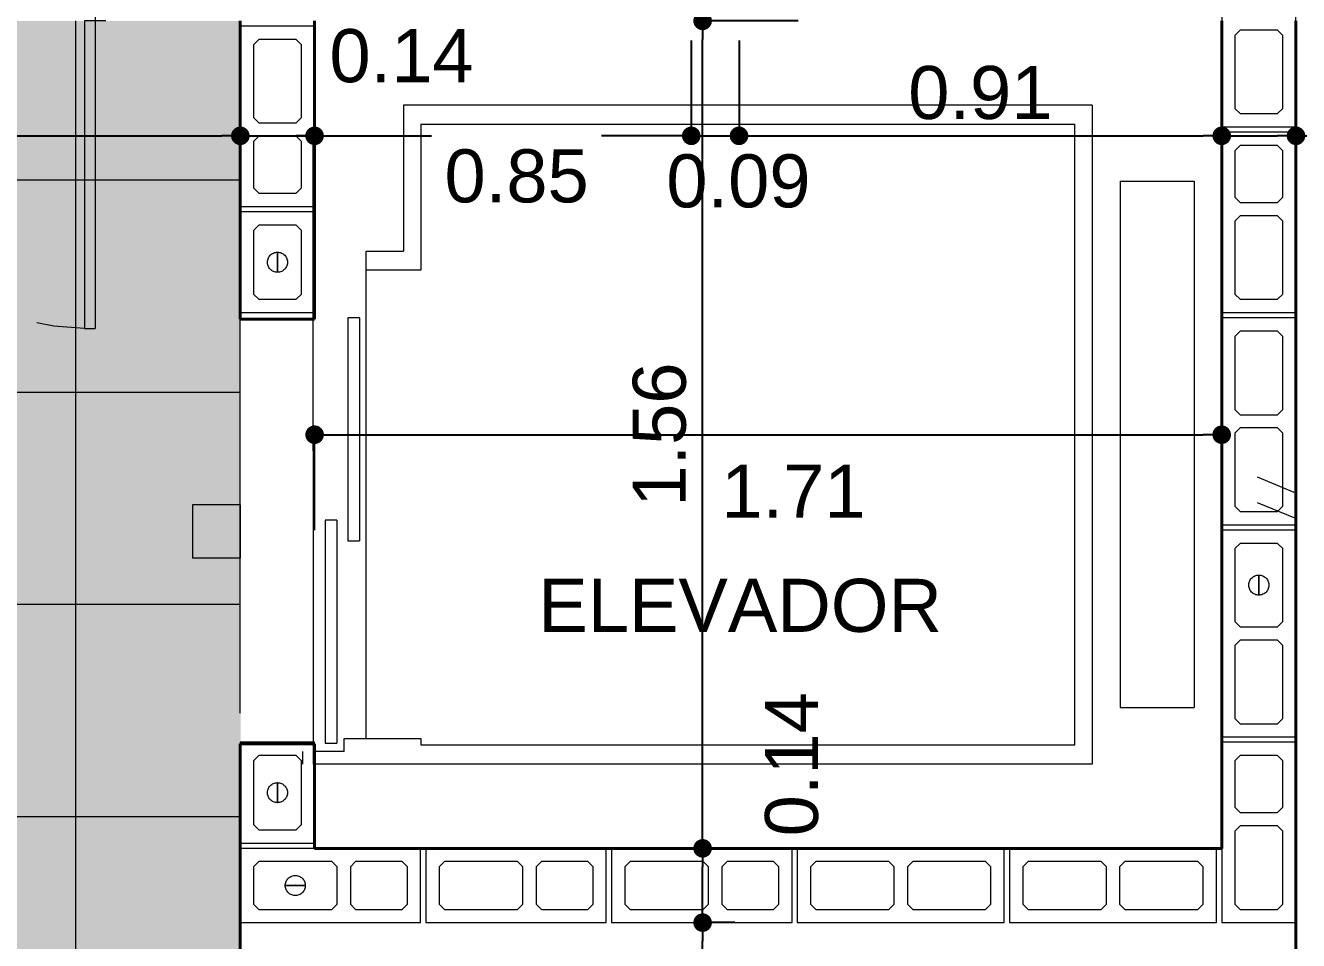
# Model space of a CAD drawing. Header units: millimetres. Extents: x 173 to 410, y -14 to 183.
# Drawn here: x 341.646 to 344.045, y -2.514 to -0.789 of the extents above; entities that cross this region are included whole.
import ezdxf

# ---------------------------------------------------------------- set-up
doc = ezdxf.new("R2010")
doc.units = ezdxf.units.MM
doc.linetypes.add('HIDDEN', pattern=[0.05, 0.025, -0.025])
doc.layers.get('0').update_dxf_attribs({"color": 4})
for name, color, linetype, lineweight in [('ARQ Alvenaria', 201, 'Continuous', 40), ('ARQ Anotações', 2, 'Continuous', 5), ('ARQ Caixilharia', 140, 'Continuous', 9), ('ARQ Equipamento', 4, 'Continuous', 18), ('ARQ Hachuras', 8, 'Continuous', 5), ('ARQ Projeções', 144, 'HIDDEN', 5), ('ARQ Visto', 152, 'Continuous', 13)]:
    doc.layers.add(name, color=color, linetype=linetype, lineweight=lineweight)
doc.layers.add('ARQ Forros', color=7, linetype='HIDDEN', lineweight=5, true_color=0xcacaca)
doc.layers.add('ARQ Pisos', color=9, linetype='Continuous', lineweight=5, true_color=0x808080)
doc.styles.get("Standard").update_dxf_attribs({"font": 'arial.ttf'})
doc.dimstyles.new('Executivo 1-50', dxfattribs={"dimtxt": 0.1, "dimasz": 0.035, "dimexe": 0, "dimexo": 0.0625, "dimgap": 0.03, "dimtad": 1, "dimzin": 0, "dimdsep": 46, "dimtxsty": 'Standard', "dimblk": 'DOT', "dimcen": 0.09, "dimclrd": 8, "dimclre": 8, "dimadec": 0, "dimazin": 0, "dimtfac": 1, "dimtix": 1, "dimtmove": 2, "dimatfit": 3, "dimldrblk": 'DOT', "dimfxl": 0.18, "dimfxlon": 1, "dimtolj": 1, "dimtzin": 0, "dimarcsym": 0})

# ---------------------------------------------------------------- blocks, each defined once
blk = doc.blocks.new('PSN_ProjElevador 1.60x2.1')
for p, q in [((44.4327, 9.3567), (44.4577, 9.3567)), ((43.244, 9.1411), (43.244, 9.3336)), ((44.4577, 9.3336), (43.2466, 9.3339)), ((44.4327, 9.2679), (44.4327, 9.3336)), ((44.4577, 7.6671), (44.4577, 9.3336)), ((43.9854, 9.2834), (43.9854, 9.3084)), ((43.9854, 9.3084), (44.4167, 9.3084)), ((44.4167, 9.3084), (44.4167, 9.2834)), ((43.9854, 9.2834), (44.4167, 9.2834)), ((43.5946, 9.2352), (43.5946, 9.2602)), ((43.5946, 9.2602), (44.026, 9.2602)), ((44.026, 9.2602), (44.026, 9.2352)), ((44.4077, 9.2679), (44.4077, 9.1041)), ((44.4327, 9.2679), (44.4077, 9.2679)), ((43.5946, 9.2352), (44.026, 9.2352)), ((44.4077, 9.2207), (43.4653, 9.2207)), ((43.4653, 9.2207), (43.4653, 9.1411)), ((43.5023, 9.1041), (43.5023, 9.2207)), ((43.1833, 9.1411), (43.4653, 9.1411)), ((43.1833, 7.6671), (43.1833, 9.1411)), ((43.2203, 9.1041), (43.5023, 9.1041)), ((43.2203, 9.1041), (43.2203, 7.7041)), ((44.4077, 9.1041), (44.4203, 9.1041)), ((44.4203, 9.1041), (44.4203, 7.7041)), ((44.4203, 7.7041), (43.2203, 7.7041)), ((43.1833, 7.6671), (44.4577, 7.6671)), ((43.3302, 7.6077), (43.3302, 7.4489)), ((43.3302, 7.6077), (44.3479, 7.6077)), ((44.3479, 7.6077), (44.3479, 7.4489)), ((43.3302, 7.4489), (44.3479, 7.4489))]:
    blk.add_line(p, q)
blk = doc.blocks.new('Empty Window_3')
at = {"layer": 'ARQ Visto', "lineweight": 13}
for p, q in [((-0.05, 0), (-0.05, 0.09)), ((-0.05, 0.09), (0.05, 0.09)), ((0.05, 0), (0.05, 0.09)), ((-0.05, 0), (0.05, 0))]:
    blk.add_line(p, q, dxfattribs=at)
blk = doc.blocks.new('Porta 02 folhas')
for p, q in [((-0.58, 0), (-0.58, 0.58)), ((-0.56, 0.58), (-0.58, 0.58)), ((-0.56, 0), (-0.56, 0.58)), ((0.56, 0.58), (0.58, 0.5804)), ((0.56, 0), (0.56, 0.58)), ((0.58, 0), (0.58, 0.58)), ((-0.6, 0), (-0.56, 0)), ((-0.58, -0.02), (-0.58, 0)), ((0.6, 0), (0.56, 0)), ((0.58, -0.02), (0.58, 0)), ((-0.6, -0.02), (-0.58, -0.02)), ((0.6, -0.02), (0.58, -0.02))]:
    blk.add_line(p, q)
at = {"layer": 'ARQ Projeções'}
for centre, radius, start, end in [((-0.58, 0), 0.58, 0, 88.0239), ((0.5806, -0.0003), 0.5806, 92.0357, 179.9744)]:
    blk.add_arc(centre, radius, start, end, dxfattribs=at)
blk = doc.blocks.new('_DOT')
at = {"color": 0, "linetype": 'ByBlock', "lineweight": -2}
blk.add_line((-0.5, 0), (-1, 0), dxfattribs=at)
at = {"color": 0, "linetype": 'ByBlock', "const_width": 0.5}
blk.add_lwpolyline([(-0.25, 0, 1), (0.25, 0, 1)], format="xyb", close=True, dxfattribs=at)
blk = doc.blocks.new('*D2117')
at = {"layer": 'ARQ Anotações', "color": 8, "lineweight": -2, "transparency": 16777216}
for p, q in [((342.983, -2.4804), (342.922, -2.4804)), ((342.922, -3.7054), (342.922, -2.5154)), ((343.102, -3.7404), (342.922, -3.7404))]:
    blk.add_line(p, q, dxfattribs=at)
at = {"layer": 'Defpoints', "color": 0, "transparency": 16777216}
for p in [(342.922, -2.4804), (343.0455, -2.4804), (345.2501, -3.7404)]:
    blk.add_point(p, dxfattribs=at)
at = {"layer": 'ARQ Anotações', "color": 8, "lineweight": -2, "transparency": 16777216, "xscale": 0.035, "yscale": 0.035, "zscale": 0.035}
for p, rotation in [((342.922, -2.4804), 90), ((342.922, -3.7404), 270)]:
    blk.add_blockref('_DOT', p, dxfattribs=dict(at, rotation=rotation))
at = {"layer": 'ARQ Anotações', "color": 0, "lineweight": 13, "transparency": 16777216, "insert": (342.841, -3.1104), "char_height": 0.1, "attachment_point": 5, "rotation": 90}
blk.add_mtext('\\A1;1.26', dxfattribs=at)
blk = doc.blocks.new('*D2118')
at = {"layer": 'ARQ Anotações', "color": 8, "lineweight": -2, "transparency": 16777216}
for p, q in [((342.983, -2.3404), (342.922, -2.3404)), ((342.922, -2.4454), (342.922, -2.3754)), ((342.983, -2.4804), (342.922, -2.4804))]:
    blk.add_line(p, q, dxfattribs=at)
at = {"layer": 'Defpoints', "color": 0, "transparency": 16777216}
for p in [(342.922, -2.3404), (343.0455, -2.3404), (343.0455, -2.4804)]:
    blk.add_point(p, dxfattribs=at)
at = {"layer": 'ARQ Anotações', "color": 8, "lineweight": -2, "transparency": 16777216, "xscale": 0.035, "yscale": 0.035, "zscale": 0.035}
for p, rotation in [((342.922, -2.3404), 90), ((342.922, -2.4804), 270)]:
    blk.add_blockref('_DOT', p, dxfattribs=dict(at, rotation=rotation))
at = {"layer": 'ARQ Anotações', "color": 0, "lineweight": 13, "transparency": 16777216, "insert": (343.0902, -2.1819), "char_height": 0.1, "attachment_point": 5, "rotation": 90}
blk.add_mtext('\\A1;0.14', dxfattribs=at)
blk = doc.blocks.new('*D2119')
at = {"layer": 'ARQ Anotações', "color": 8, "lineweight": -2, "transparency": 16777216}
for p, q in [((343.102, -0.7804), (342.922, -0.7804)), ((342.922, -2.3054), (342.922, -0.8154)), ((342.983, -2.3404), (342.922, -2.3404))]:
    blk.add_line(p, q, dxfattribs=at)
at = {"layer": 'Defpoints', "color": 0, "transparency": 16777216}
for p in [(342.922, -0.7804), (346.2505, -0.7804), (343.0455, -2.3404)]:
    blk.add_point(p, dxfattribs=at)
at = {"layer": 'ARQ Anotações', "color": 8, "lineweight": -2, "transparency": 16777216, "xscale": 0.035, "yscale": 0.035, "zscale": 0.035}
for p, rotation in [((342.922, -0.7804), 90), ((342.922, -2.3404), 270)]:
    blk.add_blockref('_DOT', p, dxfattribs=dict(at, rotation=rotation))
at = {"layer": 'ARQ Anotações', "color": 0, "lineweight": 13, "transparency": 16777216, "insert": (342.841, -1.5604), "char_height": 0.1, "attachment_point": 5, "rotation": 90}
blk.add_mtext('\\A1;1.56', dxfattribs=at)
blk = doc.blocks.new('*D2129')
at = {"layer": 'ARQ Anotações', "color": 8, "lineweight": -2, "transparency": 16777216}
for p, q in [((340.5406, -1.1772), (340.5406, -0.9972)), ((340.5756, -0.9972), (342.0156, -0.9972)), ((342.0506, -1.1772), (342.0506, -0.9972))]:
    blk.add_line(p, q, dxfattribs=at)
at = {"layer": 'Defpoints', "color": 0, "transparency": 16777216}
for p in [(342.0506, -0.9972), (340.5406, -1.9304), (342.0506, -2.1431)]:
    blk.add_point(p, dxfattribs=at)
at = {"layer": 'ARQ Anotações', "color": 8, "lineweight": -2, "transparency": 16777216, "xscale": 0.035, "yscale": 0.035, "zscale": 0.035, "rotation": 180}
blk.add_blockref('_DOT', (340.5406, -0.9972), dxfattribs=at)
at = {"layer": 'ARQ Anotações', "color": 8, "lineweight": -2, "transparency": 16777216, "xscale": 0.035, "yscale": 0.035, "zscale": 0.035}
blk.add_blockref('_DOT', (342.0506, -0.9972), dxfattribs=at)
at = {"layer": 'ARQ Anotações', "color": 0, "transparency": 16777216, "insert": (341.2956, -0.9162), "char_height": 0.1, "attachment_point": 5}
blk.add_mtext('\\A1;1.51', dxfattribs=at)
blk = doc.blocks.new('*D2130')
at = {"layer": 'ARQ Anotações', "color": 8, "lineweight": -2, "transparency": 16777216}
for p, q in [((342.0506, -1.1772), (342.0506, -0.9972)), ((342.0856, -0.9972), (342.1556, -0.9972)), ((342.1906, -1.1772), (342.1906, -0.9972))]:
    blk.add_line(p, q, dxfattribs=at)
at = {"layer": 'Defpoints', "color": 0, "transparency": 16777216}
for p in [(342.1906, -0.9972), (342.0506, -2.1431), (342.1906, -2.3404)]:
    blk.add_point(p, dxfattribs=at)
at = {"layer": 'ARQ Anotações', "color": 8, "lineweight": -2, "transparency": 16777216, "xscale": 0.035, "yscale": 0.035, "zscale": 0.035, "rotation": 180}
blk.add_blockref('_DOT', (342.0506, -0.9972), dxfattribs=at)
at = {"layer": 'ARQ Anotações', "color": 8, "lineweight": -2, "transparency": 16777216, "xscale": 0.035, "yscale": 0.035, "zscale": 0.035}
blk.add_blockref('_DOT', (342.1906, -0.9972), dxfattribs=at)
at = {"layer": 'ARQ Anotações', "color": 0, "transparency": 16777216, "insert": (342.3545, -0.8468), "char_height": 0.1, "attachment_point": 5}
blk.add_mtext('\\A1;0.14', dxfattribs=at)
blk = doc.blocks.new('*D2131')
at = {"layer": 'ARQ Anotações', "color": 8, "lineweight": -2, "transparency": 16777216}
for p, q in [((342.1906, -1.7406), (342.1906, -1.5606)), ((342.2256, -1.5606), (343.8655, -1.5606)), ((343.9005, -1.7406), (343.9005, -1.5606))]:
    blk.add_line(p, q, dxfattribs=at)
at = {"layer": 'Defpoints', "color": 0, "transparency": 16777216}
for p in [(343.9005, -1.5606), (342.1906, -2.9038), (343.9005, -2.9038)]:
    blk.add_point(p, dxfattribs=at)
at = {"layer": 'ARQ Anotações', "color": 8, "lineweight": -2, "transparency": 16777216, "xscale": 0.035, "yscale": 0.035, "zscale": 0.035, "rotation": 180}
blk.add_blockref('_DOT', (342.1906, -1.5606), dxfattribs=at)
at = {"layer": 'ARQ Anotações', "color": 8, "lineweight": -2, "transparency": 16777216, "xscale": 0.035, "yscale": 0.035, "zscale": 0.035}
blk.add_blockref('_DOT', (343.9005, -1.5606), dxfattribs=at)
at = {"layer": 'ARQ Anotações', "color": 0, "transparency": 16777216, "insert": (343.0932, -1.6672), "char_height": 0.1, "attachment_point": 5}
blk.add_mtext('\\A1;1.71', dxfattribs=at)
blk = doc.blocks.new('*D2132')
at = {"layer": 'ARQ Anotações', "color": 8, "lineweight": -2, "transparency": 16777216}
for p, q in [((343.9005, -1.1772), (343.9005, -0.9972)), ((343.9355, -0.9972), (344.0055, -0.9972)), ((344.0405, -1.1772), (344.0405, -0.9972))]:
    blk.add_line(p, q, dxfattribs=at)
at = {"layer": 'Defpoints', "color": 0, "transparency": 16777216}
for p in [(344.0405, -0.9972), (343.9005, -2.3404), (344.0405, -2.4804)]:
    blk.add_point(p, dxfattribs=at)
at = {"layer": 'ARQ Anotações', "color": 8, "lineweight": -2, "transparency": 16777216, "xscale": 0.035, "yscale": 0.035, "zscale": 0.035, "rotation": 180}
blk.add_blockref('_DOT', (343.9005, -0.9972), dxfattribs=at)
at = {"layer": 'ARQ Anotações', "color": 8, "lineweight": -2, "transparency": 16777216, "xscale": 0.035, "yscale": 0.035, "zscale": 0.035}
blk.add_blockref('_DOT', (344.0405, -0.9972), dxfattribs=at)
at = {"layer": 'ARQ Anotações', "color": 0, "transparency": 16777216, "insert": (344.2184, -1.0665), "char_height": 0.1, "attachment_point": 5}
blk.add_mtext('\\A1;0.14', dxfattribs=at)
blk = doc.blocks.new('*D2133')
at = {"layer": 'ARQ Anotações', "color": 8, "lineweight": -2, "transparency": 16777216}
for p, q in [((344.0405, -1.1772), (344.0405, -0.9972)), ((344.0755, -0.9972), (345.2155, -0.9972)), ((345.2505, -1.1772), (345.2505, -0.9972))]:
    blk.add_line(p, q, dxfattribs=at)
at = {"layer": 'Defpoints', "color": 0, "transparency": 16777216}
for p in [(345.2505, -0.9972), (345.2505, -1.9905), (344.0405, -2.4804)]:
    blk.add_point(p, dxfattribs=at)
at = {"layer": 'ARQ Anotações', "color": 8, "lineweight": -2, "transparency": 16777216, "xscale": 0.035, "yscale": 0.035, "zscale": 0.035, "rotation": 180}
blk.add_blockref('_DOT', (344.0405, -0.9972), dxfattribs=at)
at = {"layer": 'ARQ Anotações', "color": 8, "lineweight": -2, "transparency": 16777216, "xscale": 0.035, "yscale": 0.035, "zscale": 0.035}
blk.add_blockref('_DOT', (345.2505, -0.9972), dxfattribs=at)
at = {"layer": 'ARQ Anotações', "color": 0, "transparency": 16777216, "insert": (344.6455, -0.917), "char_height": 0.1, "attachment_point": 5}
blk.add_mtext('\\A1;1.21', dxfattribs=at)
blk = doc.blocks.new('*D2275')
at = {"layer": 'ARQ Anotações', "color": 8, "lineweight": -2, "transparency": 16777216}
for p, q in [((342.9006, -0.8172), (342.9006, -0.9972)), ((342.0506, -1.1772), (342.0506, -0.9972)), ((342.0856, -0.9972), (342.4111, -0.9972)), ((342.8656, -0.9972), (342.7316, -0.9972))]:
    blk.add_line(p, q, dxfattribs=at)
at = {"layer": 'Defpoints', "color": 0, "transparency": 16777216}
for p in [(342.9006, -0.6404), (342.9006, -0.9972), (342.0506, -2.1431)]:
    blk.add_point(p, dxfattribs=at)
at = {"layer": 'ARQ Anotações', "color": 8, "lineweight": -2, "transparency": 16777216, "xscale": 0.035, "yscale": 0.035, "zscale": 0.035, "rotation": 180}
blk.add_blockref('_DOT', (342.0506, -0.9972), dxfattribs=at)
at = {"layer": 'ARQ Anotações', "color": 8, "lineweight": -2, "transparency": 16777216, "xscale": 0.035, "yscale": 0.035, "zscale": 0.035}
blk.add_blockref('_DOT', (342.9006, -0.9972), dxfattribs=at)
at = {"layer": 'ARQ Anotações', "color": 0, "transparency": 16777216, "insert": (342.5714, -1.0734), "char_height": 0.1, "attachment_point": 5}
blk.add_mtext('\\A1;0.85', dxfattribs=at)
blk = doc.blocks.new('*D2276')
at = {"layer": 'ARQ Anotações', "color": 8, "lineweight": -2, "transparency": 16777216}
for p, q in [((342.9006, -0.8172), (342.9006, -0.9972)), ((342.9906, -0.8172), (342.9906, -0.9972)), ((342.8656, -0.9972), (342.8306, -0.9972)), ((342.9006, -0.9972), (342.9906, -0.9972)), ((343.0256, -0.9972), (343.0606, -0.9972))]:
    blk.add_line(p, q, dxfattribs=at)
at = {"layer": 'Defpoints', "color": 0, "transparency": 16777216}
for p in [(342.9006, -0.6404), (342.9906, -0.6404), (342.9906, -0.9972)]:
    blk.add_point(p, dxfattribs=at)
at = {"layer": 'ARQ Anotações', "color": 8, "lineweight": -2, "transparency": 16777216, "xscale": 0.035, "yscale": 0.035, "zscale": 0.035}
blk.add_blockref('_DOT', (342.9006, -0.9972), dxfattribs=at)
at = {"layer": 'ARQ Anotações', "color": 8, "lineweight": -2, "transparency": 16777216, "xscale": 0.035, "yscale": 0.035, "zscale": 0.035, "rotation": 180}
blk.add_blockref('_DOT', (342.9906, -0.9972), dxfattribs=at)
at = {"layer": 'ARQ Anotações', "color": 0, "transparency": 16777216, "insert": (342.9895, -1.0828), "char_height": 0.1, "attachment_point": 5}
blk.add_mtext('\\A1;0.09', dxfattribs=at)
blk = doc.blocks.new('*D2277')
at = {"layer": 'ARQ Anotações', "color": 8, "lineweight": -2, "transparency": 16777216}
for p, q in [((342.9906, -0.8172), (342.9906, -0.9972)), ((343.9005, -0.8429), (343.9005, -0.9972)), ((343.0256, -0.9972), (343.8655, -0.9972))]:
    blk.add_line(p, q, dxfattribs=at)
at = {"layer": 'Defpoints', "color": 0, "transparency": 16777216}
for p in [(342.9906, -0.6404), (343.9005, -0.7804), (343.9005, -0.9972)]:
    blk.add_point(p, dxfattribs=at)
at = {"layer": 'ARQ Anotações', "color": 8, "lineweight": -2, "transparency": 16777216, "xscale": 0.035, "yscale": 0.035, "zscale": 0.035, "rotation": 180}
blk.add_blockref('_DOT', (342.9906, -0.9972), dxfattribs=at)
at = {"layer": 'ARQ Anotações', "color": 8, "lineweight": -2, "transparency": 16777216, "xscale": 0.035, "yscale": 0.035, "zscale": 0.035}
blk.add_blockref('_DOT', (343.9005, -0.9972), dxfattribs=at)
at = {"layer": 'ARQ Anotações', "color": 0, "transparency": 16777216, "insert": (343.4455, -0.9162), "char_height": 0.1, "attachment_point": 5}
blk.add_mtext('\\A1;0.91', dxfattribs=at)

msp = doc.modelspace()

# ---------------------------------------------------------------- hatches: boundary and pattern name
at = {"layer": 'ARQ Forros'}
h = msp.add_hatch(color=256, dxfattribs=at)
h.dxf.hatch_style = 1
h.paths.add_polyline_path([(340.5406, -7.1755), (340.5407, -7.1755), (340.5407, -5.2205), (341.5012, -5.2205), (341.5012, -5.0904), (341.8905, -5.0904), (341.8906, -5.0904), (343.3023, -5.0905), (343.3127, -5.0905), (350.4502, -5.0905), (350.4505, -0.7805), (348.9409, -0.7805), (348.9405, -3.8805), (342.051, -3.8805), (342.051, -0.7805), (340.5406, -0.7804)])
at = {"layer": 'ARQ Pisos'}
h = msp.add_hatch(dxfattribs=at)
h.set_pattern_fill('NET', color=256, scale=3.2)
h.set_pattern_definition([(0, (348.94046, -3.88043), (0, 0.4), []), (90, (348.94046, -3.88043), (-0.4, 2e-17), [])])
h.paths.add_polyline_path([(341.8902, -5.0904), (343.3031, -5.0904), (350.4501, -5.0904), (350.4501, -0.7804), (348.9405, -0.7804), (348.9405, -3.8804), (342.0502, -3.8804), (342.0506, -0.7804), (340.5402, -0.7804), (340.5402, -5.2304), (341.7508, -5.2304), (341.7508, -5.2304), (341.5008, -5.2304), (341.5008, -5.0904), (341.8902, -5.0904)])

# ---------------------------------------------------------------- linework, layer by layer
at = {"layer": 'ARQ Alvenaria'}
for p, q in [((342.0506, -0.7804), (342.0506, -1.3431)), ((342.1906, -1.3431), (342.1906, -0.7804)), ((343.9005, -0.7804), (343.9005, -2.3404)), ((344.0405, -2.5304), (344.0405, -0.7804)), ((342.0506, -1.3431), (342.1906, -1.3431)), ((342.0506, -2.1431), (342.0506, -2.5804)), ((342.0506, -2.1431), (342.1906, -2.1431)), ((342.1906, -2.3404), (342.1906, -2.1431)), ((343.9005, -2.3404), (342.1906, -2.3404))]:
    msp.add_line(p, q, dxfattribs=at)
at = {"layer": 'ARQ Hachuras', "flags": 128}
for points in [[(343.9005, -0.6404), (343.9005, -0.9804), (344.0405, -0.9804), (344.0405, -0.6404)], [(342.1906, -1.1304), (342.1906, -0.7904), (342.0506, -0.7904), (342.0506, -1.1304)], [(342.1556, -0.9729), (342.1656, -0.9629), (342.1656, -0.8254), (342.1556, -0.8154), (342.0856, -0.8154), (342.0756, -0.8254), (342.0756, -0.9629), (342.0856, -0.9729)], [(343.9355, -0.7979), (343.9255, -0.8079), (343.9255, -0.9454), (343.9355, -0.9554), (344.0055, -0.9554), (344.0155, -0.9454), (344.0155, -0.8079), (344.0055, -0.7979)], [(342.1556, -1.1054), (342.1656, -1.0954), (342.1656, -1.0079), (342.1556, -0.9979), (342.0856, -0.9979), (342.0756, -1.0079), (342.0756, -1.0954), (342.0856, -1.1054)], [(343.9005, -0.9904), (343.9005, -1.3304), (344.0405, -1.3304), (344.0405, -0.9904)], [(343.9355, -1.0154), (343.9255, -1.0254), (343.9255, -1.1129), (343.9355, -1.1229), (344.0055, -1.1229), (344.0155, -1.1129), (344.0155, -1.0254), (344.0055, -1.0154)], [(342.1906, -1.3304), (342.1906, -1.1404), (342.0506, -1.1404), (342.0506, -1.3304)], [(343.9355, -1.1479), (343.9255, -1.1579), (343.9255, -1.2954), (343.9355, -1.3054), (344.0055, -1.3054), (344.0155, -1.2954), (344.0155, -1.1579), (344.0055, -1.1479)], [(342.1556, -1.3054), (342.1656, -1.2954), (342.1656, -1.1754), (342.1556, -1.1654), (342.0856, -1.1654), (342.0756, -1.1754), (342.0756, -1.2954), (342.0856, -1.3054)], [(342.1206, -1.2357), (342.1206, -1.2357), (342.1206, -1.2357), (342.1207, -1.2357), (342.1207, -1.2357), (342.1207, -1.2357), (342.1208, -1.2357), (342.1208, -1.2357), (342.1208, -1.2356), (342.1208, -1.2356), (342.1208, -1.2356), (342.1209, -1.2356), (342.1209, -1.2355), (342.1209, -1.2355), (342.1209, -1.2355), (342.1209, -1.2354), (342.1209, -1.2354), (342.1209, -1.2354), (342.1209, -1.2354), (342.1209, -1.2353), (342.1209, -1.2353), (342.1208, -1.2353), (342.1208, -1.2352), (342.1208, -1.2352), (342.1208, -1.2352), (342.1208, -1.2352), (342.1207, -1.2352), (342.1207, -1.2352), (342.1207, -1.2351), (342.1206, -1.2351), (342.1206, -1.2351), (342.1206, -1.2351), (342.1206, -1.2543), (342.1187, -1.2542), (342.1168, -1.2539), (342.1149, -1.2535), (342.1131, -1.2528), (342.1114, -1.252), (342.1098, -1.2509), (342.1083, -1.2498), (342.1069, -1.2484), (342.1056, -1.247), (342.1045, -1.2454), (342.1036, -1.2438), (342.1029, -1.242), (342.1023, -1.2402), (342.1019, -1.2383), (342.1017, -1.2364), (342.1017, -1.2345), (342.1019, -1.2326), (342.1023, -1.2307), (342.1029, -1.2289), (342.1036, -1.2271), (342.1045, -1.2254), (342.1056, -1.2239), (342.1069, -1.2224), (342.1083, -1.2211), (342.1098, -1.2199), (342.1114, -1.2189), (342.1131, -1.2181), (342.1149, -1.2174), (342.1168, -1.2169), (342.1187, -1.2166), (342.1206, -1.2165)], [(342.1206, -1.2351), (342.1206, -1.2351), (342.1205, -1.2351), (342.1205, -1.2351), (342.1205, -1.2352), (342.1204, -1.2352), (342.1204, -1.2352), (342.1204, -1.2352), (342.1204, -1.2352), (342.1203, -1.2352), (342.1203, -1.2353), (342.1203, -1.2353), (342.1203, -1.2353), (342.1203, -1.2354), (342.1203, -1.2354), (342.1203, -1.2354), (342.1203, -1.2354), (342.1203, -1.2355), (342.1203, -1.2355), (342.1203, -1.2355), (342.1203, -1.2356), (342.1203, -1.2356), (342.1203, -1.2356), (342.1204, -1.2356), (342.1204, -1.2357), (342.1204, -1.2357), (342.1204, -1.2357), (342.1205, -1.2357), (342.1205, -1.2357), (342.1205, -1.2357), (342.1206, -1.2357), (342.1206, -1.2357), (342.1206, -1.2165), (342.1225, -1.2166), (342.1244, -1.2169), (342.1262, -1.2174), (342.128, -1.2181), (342.1298, -1.2189), (342.1314, -1.2199), (342.1329, -1.2211), (342.1343, -1.2224), (342.1355, -1.2239), (342.1366, -1.2254), (342.1376, -1.2271), (342.1383, -1.2289), (342.1389, -1.2307), (342.1393, -1.2326), (342.1395, -1.2345), (342.1395, -1.2364), (342.1393, -1.2383), (342.1389, -1.2402), (342.1383, -1.242), (342.1376, -1.2438), (342.1366, -1.2454), (342.1355, -1.247), (342.1343, -1.2484), (342.1329, -1.2498), (342.1314, -1.2509), (342.1298, -1.252), (342.128, -1.2528), (342.1262, -1.2535), (342.1244, -1.2539), (342.1225, -1.2542), (342.1206, -1.2543)], [(343.9005, -1.3404), (343.9005, -1.7304), (344.0405, -1.7304), (344.0405, -1.3404)], [(343.9355, -1.3654), (343.9255, -1.3754), (343.9255, -1.5129), (343.9355, -1.5229), (344.0055, -1.5229), (344.0155, -1.5129), (344.0155, -1.3754), (344.0055, -1.3654)], [(343.9355, -1.5479), (343.9255, -1.5579), (343.9255, -1.6954), (343.9355, -1.7054), (344.0055, -1.7054), (344.0155, -1.6954), (344.0155, -1.5579), (344.0055, -1.5479)], [(343.9005, -1.7404), (343.9005, -2.1304), (344.0405, -2.1304), (344.0405, -1.7404)], [(343.9355, -1.7654), (343.9255, -1.7754), (343.9255, -1.9129), (343.9355, -1.9229), (344.0055, -1.9229), (344.0155, -1.9129), (344.0155, -1.7754), (344.0055, -1.7654)], [(343.9705, -1.8445), (343.9705, -1.8445), (343.9705, -1.8445), (343.9706, -1.8445), (343.9706, -1.8444), (343.9706, -1.8444), (343.9706, -1.8444), (343.9707, -1.8444), (343.9707, -1.8444), (343.9707, -1.8444), (343.9707, -1.8443), (343.9707, -1.8443), (343.9707, -1.8443), (343.9708, -1.8442), (343.9708, -1.8442), (343.9708, -1.8442), (343.9708, -1.8442), (343.9708, -1.8441), (343.9708, -1.8441), (343.9707, -1.8441), (343.9707, -1.844), (343.9707, -1.844), (343.9707, -1.844), (343.9707, -1.844), (343.9707, -1.8439), (343.9706, -1.8439), (343.9706, -1.8439), (343.9706, -1.8439), (343.9706, -1.8439), (343.9705, -1.8439), (343.9705, -1.8439), (343.9705, -1.8439), (343.9705, -1.8631), (343.9686, -1.863), (343.9667, -1.8627), (343.9648, -1.8622), (343.963, -1.8615), (343.9613, -1.8607), (343.9597, -1.8597), (343.9582, -1.8585), (343.9568, -1.8572), (343.9555, -1.8557), (343.9544, -1.8542), (343.9535, -1.8525), (343.9527, -1.8507), (343.9522, -1.8489), (343.9518, -1.847), (343.9516, -1.8451), (343.9516, -1.8432), (343.9518, -1.8413), (343.9522, -1.8394), (343.9527, -1.8376), (343.9535, -1.8358), (343.9544, -1.8342), (343.9555, -1.8326), (343.9568, -1.8311), (343.9582, -1.8298), (343.9597, -1.8287), (343.9613, -1.8276), (343.963, -1.8268), (343.9648, -1.8261), (343.9667, -1.8257), (343.9686, -1.8254), (343.9705, -1.8253)], [(343.9705, -1.8439), (343.9704, -1.8439), (343.9704, -1.8439), (343.9704, -1.8439), (343.9703, -1.8439), (343.9703, -1.8439), (343.9703, -1.8439), (343.9703, -1.8439), (343.9702, -1.844), (343.9702, -1.844), (343.9702, -1.844), (343.9702, -1.844), (343.9702, -1.8441), (343.9702, -1.8441), (343.9702, -1.8441), (343.9702, -1.8442), (343.9702, -1.8442), (343.9702, -1.8442), (343.9702, -1.8442), (343.9702, -1.8443), (343.9702, -1.8443), (343.9702, -1.8443), (343.9702, -1.8444), (343.9702, -1.8444), (343.9703, -1.8444), (343.9703, -1.8444), (343.9703, -1.8444), (343.9703, -1.8444), (343.9704, -1.8445), (343.9704, -1.8445), (343.9704, -1.8445), (343.9705, -1.8445), (343.9705, -1.8253), (343.9724, -1.8254), (343.9743, -1.8257), (343.9761, -1.8261), (343.9779, -1.8268), (343.9796, -1.8276), (343.9813, -1.8287), (343.9828, -1.8298), (343.9842, -1.8311), (343.9854, -1.8326), (343.9865, -1.8342), (343.9874, -1.8358), (343.9882, -1.8376), (343.9888, -1.8394), (343.9891, -1.8413), (343.9893, -1.8432), (343.9893, -1.8451), (343.9891, -1.847), (343.9888, -1.8489), (343.9882, -1.8507), (343.9874, -1.8525), (343.9865, -1.8542), (343.9854, -1.8557), (343.9842, -1.8572), (343.9828, -1.8585), (343.9813, -1.8597), (343.9796, -1.8607), (343.9779, -1.8615), (343.9761, -1.8622), (343.9743, -1.8627), (343.9724, -1.863), (343.9705, -1.8631)], [(343.9355, -1.9479), (343.9255, -1.9579), (343.9255, -2.0954), (343.9355, -2.1054), (344.0055, -2.1054), (344.0155, -2.0954), (344.0155, -1.9579), (344.0055, -1.9479)], [(342.0506, -2.1404), (342.0506, -2.3304), (342.1906, -2.3304), (342.1906, -2.1404)], [(343.9005, -2.1404), (343.9005, -2.4804), (344.0405, -2.4804), (344.0405, -2.1404)], [(342.0856, -2.1654), (342.0756, -2.1754), (342.0756, -2.2954), (342.0856, -2.3054), (342.1556, -2.3054), (342.1656, -2.2954), (342.1656, -2.1754), (342.1556, -2.1654)], [(343.9355, -2.1654), (343.9255, -2.1754), (343.9255, -2.2629), (343.9355, -2.2729), (344.0055, -2.2729), (344.0155, -2.2629), (344.0155, -2.1754), (344.0055, -2.1654)], [(342.1206, -2.2357), (342.1206, -2.2357), (342.1206, -2.2357), (342.1207, -2.2357), (342.1207, -2.2357), (342.1207, -2.2357), (342.1208, -2.2357), (342.1208, -2.2357), (342.1208, -2.2356), (342.1208, -2.2356), (342.1208, -2.2356), (342.1209, -2.2356), (342.1209, -2.2355), (342.1209, -2.2355), (342.1209, -2.2355), (342.1209, -2.2354), (342.1209, -2.2354), (342.1209, -2.2354), (342.1209, -2.2354), (342.1209, -2.2353), (342.1209, -2.2353), (342.1208, -2.2353), (342.1208, -2.2352), (342.1208, -2.2352), (342.1208, -2.2352), (342.1208, -2.2352), (342.1207, -2.2352), (342.1207, -2.2352), (342.1207, -2.2351), (342.1206, -2.2351), (342.1206, -2.2351), (342.1206, -2.2351), (342.1206, -2.2543), (342.1187, -2.2542), (342.1168, -2.2539), (342.1149, -2.2535), (342.1131, -2.2528), (342.1114, -2.252), (342.1098, -2.2509), (342.1083, -2.2498), (342.1069, -2.2484), (342.1056, -2.247), (342.1045, -2.2454), (342.1036, -2.2438), (342.1029, -2.242), (342.1023, -2.2402), (342.1019, -2.2383), (342.1017, -2.2364), (342.1017, -2.2345), (342.1019, -2.2326), (342.1023, -2.2307), (342.1029, -2.2289), (342.1036, -2.2271), (342.1045, -2.2254), (342.1056, -2.2239), (342.1069, -2.2224), (342.1083, -2.2211), (342.1098, -2.2199), (342.1114, -2.2189), (342.1131, -2.2181), (342.1149, -2.2174), (342.1168, -2.2169), (342.1187, -2.2166), (342.1206, -2.2165)], [(342.1206, -2.2351), (342.1206, -2.2351), (342.1205, -2.2351), (342.1205, -2.2351), (342.1205, -2.2352), (342.1204, -2.2352), (342.1204, -2.2352), (342.1204, -2.2352), (342.1204, -2.2352), (342.1203, -2.2352), (342.1203, -2.2353), (342.1203, -2.2353), (342.1203, -2.2353), (342.1203, -2.2354), (342.1203, -2.2354), (342.1203, -2.2354), (342.1203, -2.2354), (342.1203, -2.2355), (342.1203, -2.2355), (342.1203, -2.2355), (342.1203, -2.2356), (342.1203, -2.2356), (342.1203, -2.2356), (342.1204, -2.2356), (342.1204, -2.2357), (342.1204, -2.2357), (342.1204, -2.2357), (342.1205, -2.2357), (342.1205, -2.2357), (342.1205, -2.2357), (342.1206, -2.2357), (342.1206, -2.2357), (342.1206, -2.2165), (342.1225, -2.2166), (342.1244, -2.2169), (342.1262, -2.2174), (342.128, -2.2181), (342.1298, -2.2189), (342.1314, -2.2199), (342.1329, -2.2211), (342.1343, -2.2224), (342.1355, -2.2239), (342.1366, -2.2254), (342.1376, -2.2271), (342.1383, -2.2289), (342.1389, -2.2307), (342.1393, -2.2326), (342.1395, -2.2345), (342.1395, -2.2364), (342.1393, -2.2383), (342.1389, -2.2402), (342.1383, -2.242), (342.1376, -2.2438), (342.1366, -2.2454), (342.1355, -2.247), (342.1343, -2.2484), (342.1329, -2.2498), (342.1314, -2.2509), (342.1298, -2.252), (342.128, -2.2528), (342.1262, -2.2535), (342.1244, -2.2539), (342.1225, -2.2542), (342.1206, -2.2543)], [(343.9355, -2.2979), (343.9255, -2.3079), (343.9255, -2.4454), (343.9355, -2.4554), (344.0055, -2.4554), (344.0155, -2.4454), (344.0155, -2.3079), (344.0055, -2.2979)], [(342.3905, -2.3404), (342.0505, -2.3404), (342.0505, -2.4804), (342.3905, -2.4804)], [(342.7405, -2.3404), (342.4005, -2.3404), (342.4005, -2.4804), (342.7405, -2.4804)], [(343.0905, -2.3404), (342.7505, -2.3404), (342.7505, -2.4804), (343.0905, -2.4804)], [(343.4905, -2.3404), (343.1005, -2.3404), (343.1005, -2.4804), (343.4905, -2.4804)], [(343.8905, -2.3404), (343.5005, -2.3404), (343.5005, -2.4804), (343.8905, -2.4804)], [(342.233, -2.3754), (342.223, -2.3654), (342.0855, -2.3654), (342.0755, -2.3754), (342.0755, -2.4454), (342.0855, -2.4554), (342.223, -2.4554), (342.233, -2.4454)], [(342.3655, -2.3754), (342.3555, -2.3654), (342.268, -2.3654), (342.258, -2.3754), (342.258, -2.4454), (342.268, -2.4554), (342.3555, -2.4554), (342.3655, -2.4454)], [(342.583, -2.3754), (342.573, -2.3654), (342.4355, -2.3654), (342.4255, -2.3754), (342.4255, -2.4454), (342.4355, -2.4554), (342.573, -2.4554), (342.583, -2.4454)], [(342.7155, -2.3754), (342.7055, -2.3654), (342.618, -2.3654), (342.608, -2.3754), (342.608, -2.4454), (342.618, -2.4554), (342.7055, -2.4554), (342.7155, -2.4454)], [(342.933, -2.3754), (342.923, -2.3654), (342.7855, -2.3654), (342.7755, -2.3754), (342.7755, -2.4454), (342.7855, -2.4554), (342.923, -2.4554), (342.933, -2.4454)], [(343.0655, -2.3754), (343.0555, -2.3654), (342.968, -2.3654), (342.958, -2.3754), (342.958, -2.4454), (342.968, -2.4554), (343.0555, -2.4554), (343.0655, -2.4454)], [(343.283, -2.3754), (343.273, -2.3654), (343.1355, -2.3654), (343.1255, -2.3754), (343.1255, -2.4454), (343.1355, -2.4554), (343.273, -2.4554), (343.283, -2.4454)], [(343.4655, -2.3754), (343.4555, -2.3654), (343.318, -2.3654), (343.308, -2.3754), (343.308, -2.4454), (343.318, -2.4554), (343.4555, -2.4554), (343.4655, -2.4454)], [(343.683, -2.3754), (343.673, -2.3654), (343.5355, -2.3654), (343.5255, -2.3754), (343.5255, -2.4454), (343.5355, -2.4554), (343.673, -2.4554), (343.683, -2.4454)], [(343.8655, -2.3754), (343.8555, -2.3654), (343.718, -2.3654), (343.708, -2.3754), (343.708, -2.4454), (343.718, -2.4554), (343.8555, -2.4554), (343.8655, -2.4454)], [(342.1539, -2.4104), (342.1539, -2.4105), (342.1539, -2.4105), (342.1539, -2.4105), (342.1539, -2.4106), (342.154, -2.4106), (342.154, -2.4106), (342.154, -2.4106), (342.154, -2.4107), (342.154, -2.4107), (342.1541, -2.4107), (342.1541, -2.4107), (342.1541, -2.4107), (342.1541, -2.4107), (342.1542, -2.4107), (342.1542, -2.4107), (342.1542, -2.4107), (342.1543, -2.4107), (342.1543, -2.4107), (342.1543, -2.4107), (342.1543, -2.4107), (342.1544, -2.4107), (342.1544, -2.4107), (342.1544, -2.4107), (342.1544, -2.4106), (342.1545, -2.4106), (342.1545, -2.4106), (342.1545, -2.4106), (342.1545, -2.4105), (342.1545, -2.4105), (342.1545, -2.4105), (342.1545, -2.4104), (342.1353, -2.4104), (342.1354, -2.4085), (342.1357, -2.4066), (342.1362, -2.4048), (342.1368, -2.403), (342.1377, -2.4013), (342.1387, -2.3996), (342.1399, -2.3981), (342.1412, -2.3967), (342.1426, -2.3955), (342.1442, -2.3944), (342.1459, -2.3935), (342.1476, -2.3927), (342.1495, -2.3921), (342.1514, -2.3918), (342.1533, -2.3916), (342.1552, -2.3916), (342.1571, -2.3918), (342.159, -2.3921), (342.1608, -2.3927), (342.1625, -2.3935), (342.1642, -2.3944), (342.1658, -2.3955), (342.1672, -2.3967), (342.1686, -2.3981), (342.1697, -2.3996), (342.1707, -2.4013), (342.1716, -2.403), (342.1722, -2.4048), (342.1727, -2.4066), (342.173, -2.4085), (342.1731, -2.4104)], [(342.1545, -2.4104), (342.1545, -2.4104), (342.1545, -2.4104), (342.1545, -2.4103), (342.1545, -2.4103), (342.1545, -2.4103), (342.1545, -2.4103), (342.1544, -2.4102), (342.1544, -2.4102), (342.1544, -2.4102), (342.1544, -2.4102), (342.1543, -2.4102), (342.1543, -2.4102), (342.1543, -2.4101), (342.1543, -2.4101), (342.1542, -2.4101), (342.1542, -2.4101), (342.1542, -2.4101), (342.1541, -2.4101), (342.1541, -2.4102), (342.1541, -2.4102), (342.1541, -2.4102), (342.154, -2.4102), (342.154, -2.4102), (342.154, -2.4102), (342.154, -2.4103), (342.154, -2.4103), (342.1539, -2.4103), (342.1539, -2.4103), (342.1539, -2.4104), (342.1539, -2.4104), (342.1539, -2.4104), (342.1731, -2.4104), (342.173, -2.4123), (342.1727, -2.4142), (342.1722, -2.4161), (342.1716, -2.4179), (342.1707, -2.4196), (342.1697, -2.4212), (342.1686, -2.4227), (342.1672, -2.4241), (342.1658, -2.4254), (342.1642, -2.4265), (342.1625, -2.4274), (342.1608, -2.4282), (342.159, -2.4287), (342.1571, -2.4291), (342.1552, -2.4293), (342.1533, -2.4293), (342.1514, -2.4291), (342.1495, -2.4287), (342.1476, -2.4282), (342.1459, -2.4274), (342.1442, -2.4265), (342.1426, -2.4254), (342.1412, -2.4241), (342.1399, -2.4227), (342.1387, -2.4212), (342.1377, -2.4196), (342.1368, -2.4179), (342.1362, -2.4161), (342.1357, -2.4142), (342.1354, -2.4123), (342.1353, -2.4104)]]:
    msp.add_lwpolyline(points, close=True, dxfattribs=at)
at = {"layer": 'ARQ Projeções'}
for p, q in [((345.3312, -2.2031), (343.9682, -1.6409)), ((345.3312, -2.2512), (343.9682, -1.689))]:
    msp.add_line(p, q, dxfattribs=at)
at = {"layer": 'ARQ Visto'}
msp.add_line((342.0506, -2.0858), (342.0506, -1.3245), dxfattribs=at)

# ---------------------------------------------------------------- block references
at = {"layer": 'ARQ Caixilharia', "rotation": 180.0000084619116}
msp.add_blockref('Porta 02 folhas', (341.1969, -0.7804), dxfattribs=at)
at = {"layer": 'ARQ Caixilharia', "xscale": -1, "rotation": 90.00000000000057}
msp.add_blockref('Empty Window_3', (342.0506, -1.7431), dxfattribs=at)
at = {"layer": 'ARQ Equipamento', "xscale": -0.9750001989918846, "yscale": 0.8808951313135216, "rotation": 90.00019193869582}
msp.add_blockref('PSN_ProjElevador 1.60x2.1', (350.4102, 41.1644), dxfattribs=at)

# ---------------------------------------------------------------- texts
at = {"layer": 'ARQ Anotações', "lineweight": 13, "insert": (342.9928, -1.9337), "char_height": 0.1, "attachment_point": 8}
msp.add_mtext('{ELEVADOR}', dxfattribs=at)

# ---------------------------------------------------------------- dimensions: what is measured, and where the dimension line sits
at = {"layer": 'ARQ Anotações'}
for base, p1, p2, picture, middle in [((342.9006, -0.9972), (342.0506, -2.1431), (342.9006, -0.6404), '*D2275', (342.5714, -1.0734)), ((342.9906, -0.9972), (342.9006, -0.6404), (342.9906, -0.6404), '*D2276', (342.9895, -1.0828)), ((342.1906, -0.9972), (342.0506, -2.1431), (342.1906, -2.3404), '*D2130', (342.3545, -0.8468)), ((344.0405, -0.9972), (343.9005, -2.3404), (344.0405, -2.4804), '*D2132', (344.2184, -1.0665)), ((343.9005, -1.5606), (342.1906, -2.9038), (343.9005, -2.9038), '*D2131', (343.0932, -1.6672))]:
    dim = msp.add_linear_dim(base=base, p1=p1, p2=p2, dimstyle='Executivo 1-50', dxfattribs=at)
    dim.commit()
    dim.dimension.update_dxf_attribs({"geometry": picture, "text_midpoint": middle, "dimtype": 160})
for base, p1, p2, picture, middle in [((343.9005, -0.9972), (342.9906, -0.6404), (343.9005, -0.7804), '*D2277', (343.4455, -0.9162)), ((342.0506, -0.9972), (340.5406, -1.9304), (342.0506, -2.1431), '*D2129', (341.2956, -0.9162)), ((345.2505, -0.9972), (344.0405, -2.4804), (345.2505, -1.9905), '*D2133', (344.6455, -0.917))]:
    dim = msp.add_linear_dim(base=base, p1=p1, p2=p2, dimstyle='Executivo 1-50', dxfattribs=at)
    dim.commit()
    dim.dimension.update_dxf_attribs({"geometry": picture, "text_midpoint": middle})
at = {"layer": 'ARQ Anotações', "lineweight": 13}
for base, p1, p2, picture, middle in [((342.922, -0.7804), (343.0455, -2.3404), (346.2505, -0.7804), '*D2119', (342.841, -1.5604)), ((342.922, -2.4804), (345.2501, -3.7404), (343.0455, -2.4804), '*D2117', (342.841, -3.1104))]:
    dim = msp.add_linear_dim(base=base, p1=p1, p2=p2, angle=90, dimstyle='Executivo 1-50', dxfattribs=at)
    dim.commit()
    dim.dimension.update_dxf_attribs({"geometry": picture, "text_midpoint": middle})
dim = msp.add_linear_dim(base=(342.922, -2.3404), p1=(343.0455, -2.4804), p2=(343.0455, -2.3404), angle=90, dimstyle='Executivo 1-50', dxfattribs=at)
dim.commit()
dim.dimension.update_dxf_attribs({"geometry": '*D2118', "text_midpoint": (343.0902, -2.1819), "dimtype": 160})

doc.saveas('drawing.dxf')
